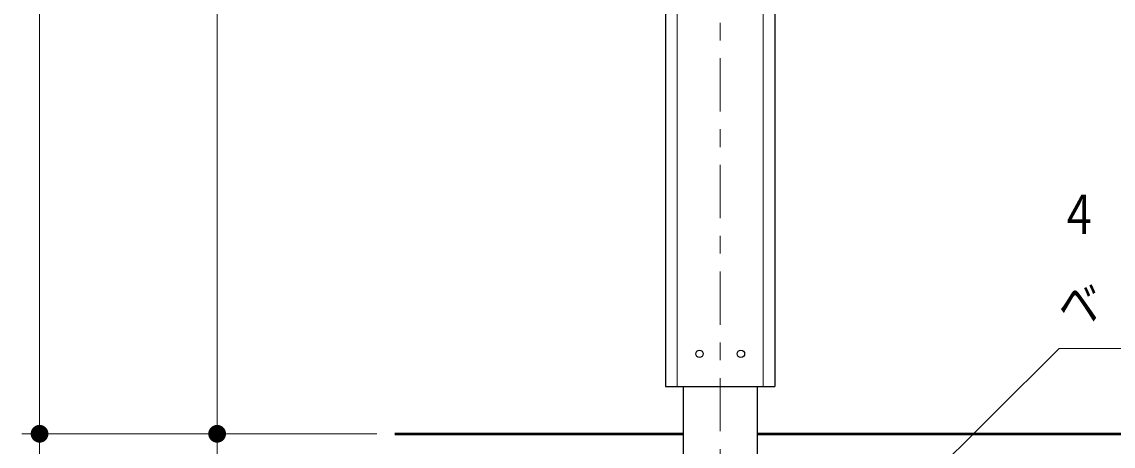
# Model space of a CAD drawing. Units: millimetres on the paper. Extents: x -385 to 7, y 0 to 267.
# Drawn here: x -173.1 to -111.7, y 138 to 161.9 of the extents above; entities that cross this region are included whole.
import ezdxf

# ---------------------------------------------------------------- set-up
doc = ezdxf.new("R2010")
doc.units = ezdxf.units.MM
doc.linetypes.add('USER2', pattern=[6, 3, -1, 1, -1])
doc.layers.add('LY_1', color=190, linetype='Continuous', lineweight=25)
doc.styles.add('ＭＳ ゴシック', font='')
doc.styles.get('ＭＳ ゴシック').set_extended_font_data('MS Gothic')

# ---------------------------------------------------------------- blocks, each defined once
blk = doc.blocks.new('filled_dot')
at = {"color": 0, "linetype": 'Continuous', "lineweight": -2, "const_width": 1.25}
blk.add_lwpolyline([(-0.625, 0, 1), (0.625, 0, 1)], format="xyb", close=True, dxfattribs=at)

msp = doc.modelspace()

# ---------------------------------------------------------------- linework, layer by layer
at = {"layer": 'LY_1', "color": 7, "linetype": 'USER2', "lineweight": 13}
msp.add_line((-133.788, 231.841), (-133.788, 107.58), dxfattribs=at)
at = {"layer": 'LY_1', "color": 7, "lineweight": 13}
for p, q in [((-172.121, 138.701), (-172.121, 215.368)), ((-162.121, 138.701), (-162.121, 209.576)), ((-153.121, 138.701), (-173.121, 138.701)), ((-153.121, 138.701), (-173.121, 138.701)), ((-172.121, 108.701), (-172.121, 138.701)), ((-153.121, 138.701), (-163.121, 138.701)), ((-162.121, 138.701), (-162.121, 132.256))]:
    msp.add_line(p, q, dxfattribs=at)
at = {"layer": 'LY_1', "color": 40}
for p, q in [((-136.871, 214.534), (-136.871, 141.368)), ((-130.704, 214.534), (-130.704, 141.368))]:
    msp.add_line(p, q, dxfattribs=at)
at = {"layer": 'LY_1', "color": 40, "lineweight": 13}
for p, q in [((-136.204, 214.534), (-136.204, 141.368)), ((-131.371, 214.534), (-131.371, 141.368))]:
    msp.add_line(p, q, dxfattribs=at)
at = {"layer": 'LY_1', "color": 7}
for p, q in [((-136.871, 141.368), (-130.704, 141.368)), ((-135.871, 141.368), (-135.871, 138.701)), ((-131.704, 141.368), (-131.704, 138.701)), ((-135.871, 138.701), (-135.871, 124.002)), ((-131.704, 138.701), (-131.704, 124.002))]:
    msp.add_line(p, q, dxfattribs=at)
at = {"layer": 'LY_1', "color": 7, "lineweight": 50}
for p, q in [((-152.121, 138.701), (-135.871, 138.701)), ((-131.704, 138.701), (-8.804, 138.701))]:
    msp.add_line(p, q, dxfattribs=at)
at = {"layer": 'LY_1', "color": 7, "lineweight": 13}
msp.add_lwpolyline([(-133.761, 124.541), (-114.692, 143.494), (-69.197, 143.494)], dxfattribs=at)
at = {"layer": 'LY_1', "color": 7}
for centre in [(-134.954, 143.201), (-132.621, 143.201)]:
    msp.add_circle(centre, 0.208, dxfattribs=at)

# ---------------------------------------------------------------- block references
at = {"layer": 'LY_1', "color": 7, "lineweight": 13, "xscale": 0.4, "yscale": 0.4}
for p, rotation in [((-172.121, 138.701), 90), ((-172.121, 138.701), 270), ((-162.121, 138.701), 270), ((-162.121, 138.701), 90)]:
    msp.add_blockref('filled_dot', p, dxfattribs=dict(at, rotation=rotation))

# ---------------------------------------------------------------- texts
at = {"layer": 'LY_1', "color": 7, "char_height": 2.199, "attachment_point": 4, "style": 'ＭＳ ゴシック'}
for s, insert in [('\\T1.64;\\W0.75;４－リブＰＬ－６', (-114.721, 150.994)), ('\\T1.64;\\W0.75;ベ－スＰＬ－９ｘ３００ｘ３００', (-114.721, 145.994))]:
    msp.add_mtext(s, dxfattribs=dict(at, insert=insert))

doc.saveas('drawing.dxf')
